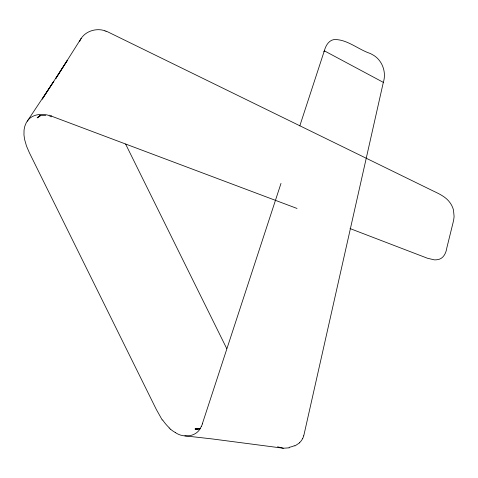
<?xml version="1.0" encoding="UTF-8"?>
<svg xmlns="http://www.w3.org/2000/svg" width="478" height="478" viewBox="0 0 478 478"><rect width="100%" height="100%" fill="white"/><g stroke="black" fill="none" stroke-linecap="round" stroke-linejoin="round"><path stroke-width="0.72" d="M323.905 51.726L324.335 50.817C325.667 45.954 328.488 40.511 333.949 39.566C346.855 39.005 358.225 49.497 370.044 53.399A44.412 32.713 60.1 0 1 372.117 54.462C382.047 59.499 386.72 71.891 383.326 82.371L303.96 434.908A40.803 33.633 -11.5 0 1 303.721 435.828M280.992 183.409L202.314 423.884M299.802 125.881L324.335 50.817L383.326 82.371M201.208 426.495C197.342 436.916 183.612 438.451 175.253 432.5M104.975 30.789C95.869 27.587 84.11 31.494 80.011 40.552A14.173 13.964 64.7 0 0 79.701 41.317M81.164 38.371L55.789 78.523L67.213 60.587L42.225 99.113L53.817 81.302L26.218 122.792L24.79 126.288L24.049 129.998L23.966 134.916L24.587 139.403L26.481 145.993L29.355 152.703L156.264 409.347L162.281 420.084M27.216 121.179C31.93 114.176 41.478 113.238 48.995 115.437M45.673 115.604L41.61 115.509L39.19 116.136M39.106 116.214L38.933 116.381M38.658 116.632L38.401 116.859M299.551 442.873L294.801 446.01M38.103 117.128L38.342 116.913L37.147 117.851L37.433 117.66M37.595 117.54L40.576 115.353M39.895 115.652L39.25 116.058M289.238 447.826L283.317 448.227L277.563 446.805M200.246 428.76L195.03 429.005M197.032 428.909L195.377 428.993M199.69 428.79L195.197 428.999L195.771 428.981M195.932 428.981L196.159 428.975M196.5 428.975L197.701 428.969M197.647 428.969L198.938 428.987M184.837 435.84L212.202 438.935L283.317 448.227M49.849 116.447L51.206 116.817M51.224 116.052L297.029 208.456M106.074 31.178L106.427 31.309A25.83 21.701 -34.8 0 1 107.687 31.829L433.642 191.2C439.664 194.05 446.04 197.056 449.989 202.678A16.527 12.165 64 0 1 452.29 206.663L452.648 207.512A15.445 11.37 64 0 1 453.485 210.135L454.076 216.235A27.903 20.536 64 0 1 453.712 219.533A49.055 36.113 64 0 1 453.15 222.3L446.84 247.819C446.082 253.149 443.273 259.16 437.191 259.685A23.649 17.423 64 0 1 434.287 259.841L427.505 258.263L350.004 228.55M170.371 429.107L172.391 430.666A33.137 32.677 17.4 0 0 175.265 432.476M226.68 348.474L125.63 144.105M303.661 435.822A23.78 19.604 -11.4 0 1 302.688 438.541M302.634 438.523A15.756 13.103 -8.8 0 1 299.425 442.777M294.573 445.61A23.081 20.757 4.4 0 1 289.112 447.33M104.921 30.891A57.724 47.955 -31.9 0 1 106.02 31.279M49.132 115.192A61.029 47.095 -31.3 0 1 51.361 115.825M169.266 427.792A45.763 45.243 76.2 0 1 162.592 419.875M170.359 429.125A38.049 37.953 -23 0 1 169.075 428.001M202.391 423.902A49.228 40.062 1.9 0 1 201.316 426.525"/></g></svg>
